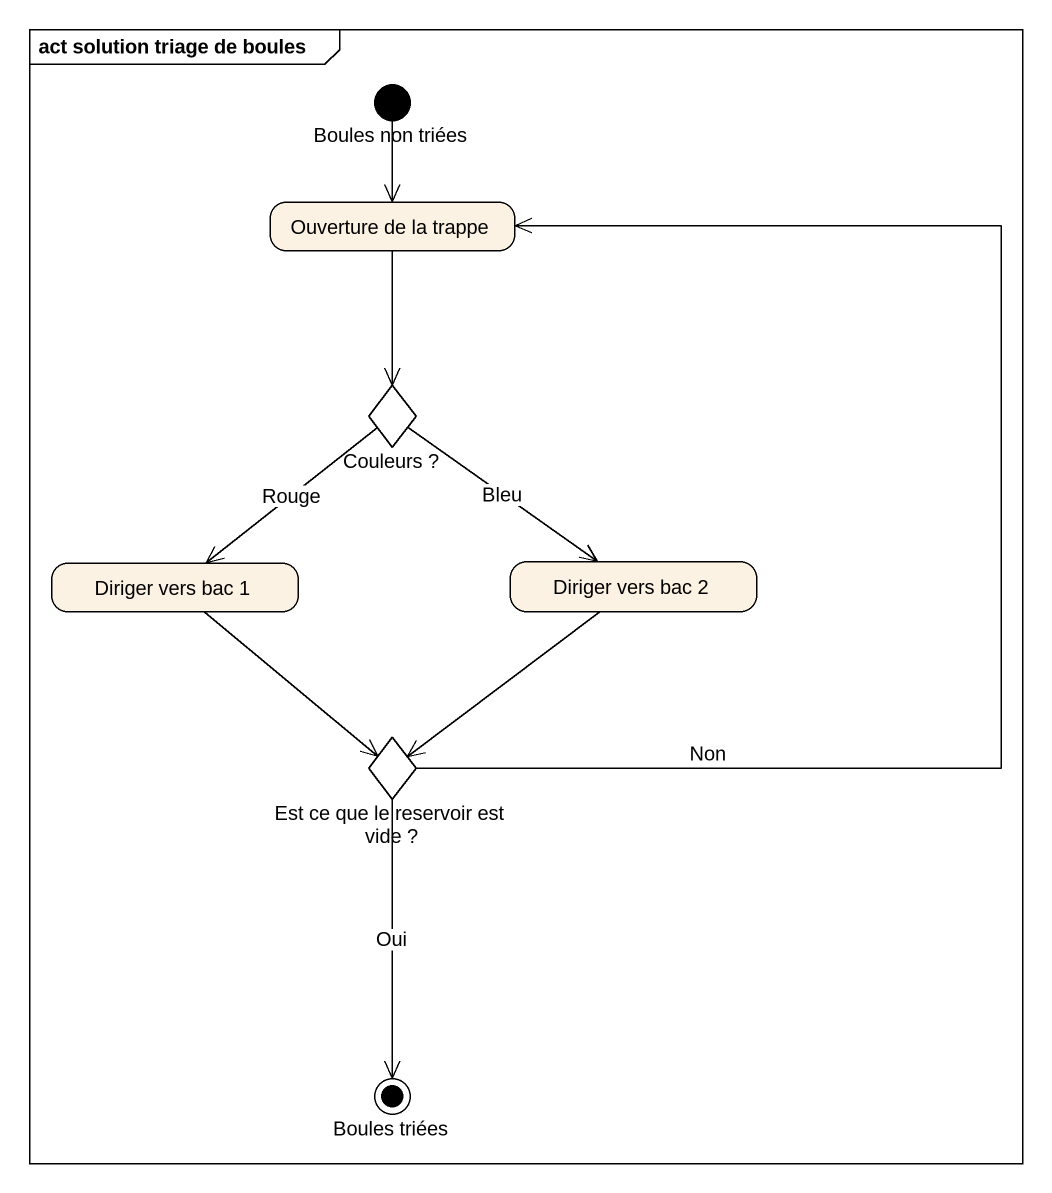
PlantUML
@startuml
mainframe act solution triage de boules
hide empty description
state "Boules non triées" as Boules_non_triées <<start>>
state "Ouverture de la trappe" as Ouverture_de_la_trappe
state "Couleurs ?" as Couleurs <<choice>>
state "Diriger vers bac 1" as Diriger_vers_bac_1
state "Diriger vers bac 2" as Diriger_vers_bac_2
state "Est ce que le reservoir est vide ?" as Est_ce_que_le_reservoir_est <<choice>>
state "Boules triées" as Boules_triées <<end>>
Boules_non_triées --> Ouverture_de_la_trappe
Ouverture_de_la_trappe --> Couleurs
Couleurs --> Diriger_vers_bac_1 : Rouge
Couleurs --> Diriger_vers_bac_2 : Bleu
Diriger_vers_bac_1 --> Est_ce_que_le_reservoir_est
Diriger_vers_bac_2 --> Est_ce_que_le_reservoir_est
Est_ce_que_le_reservoir_est -up-> Ouverture_de_la_trappe : Non
Est_ce_que_le_reservoir_est --> Boules_triées : Oui
@enduml
